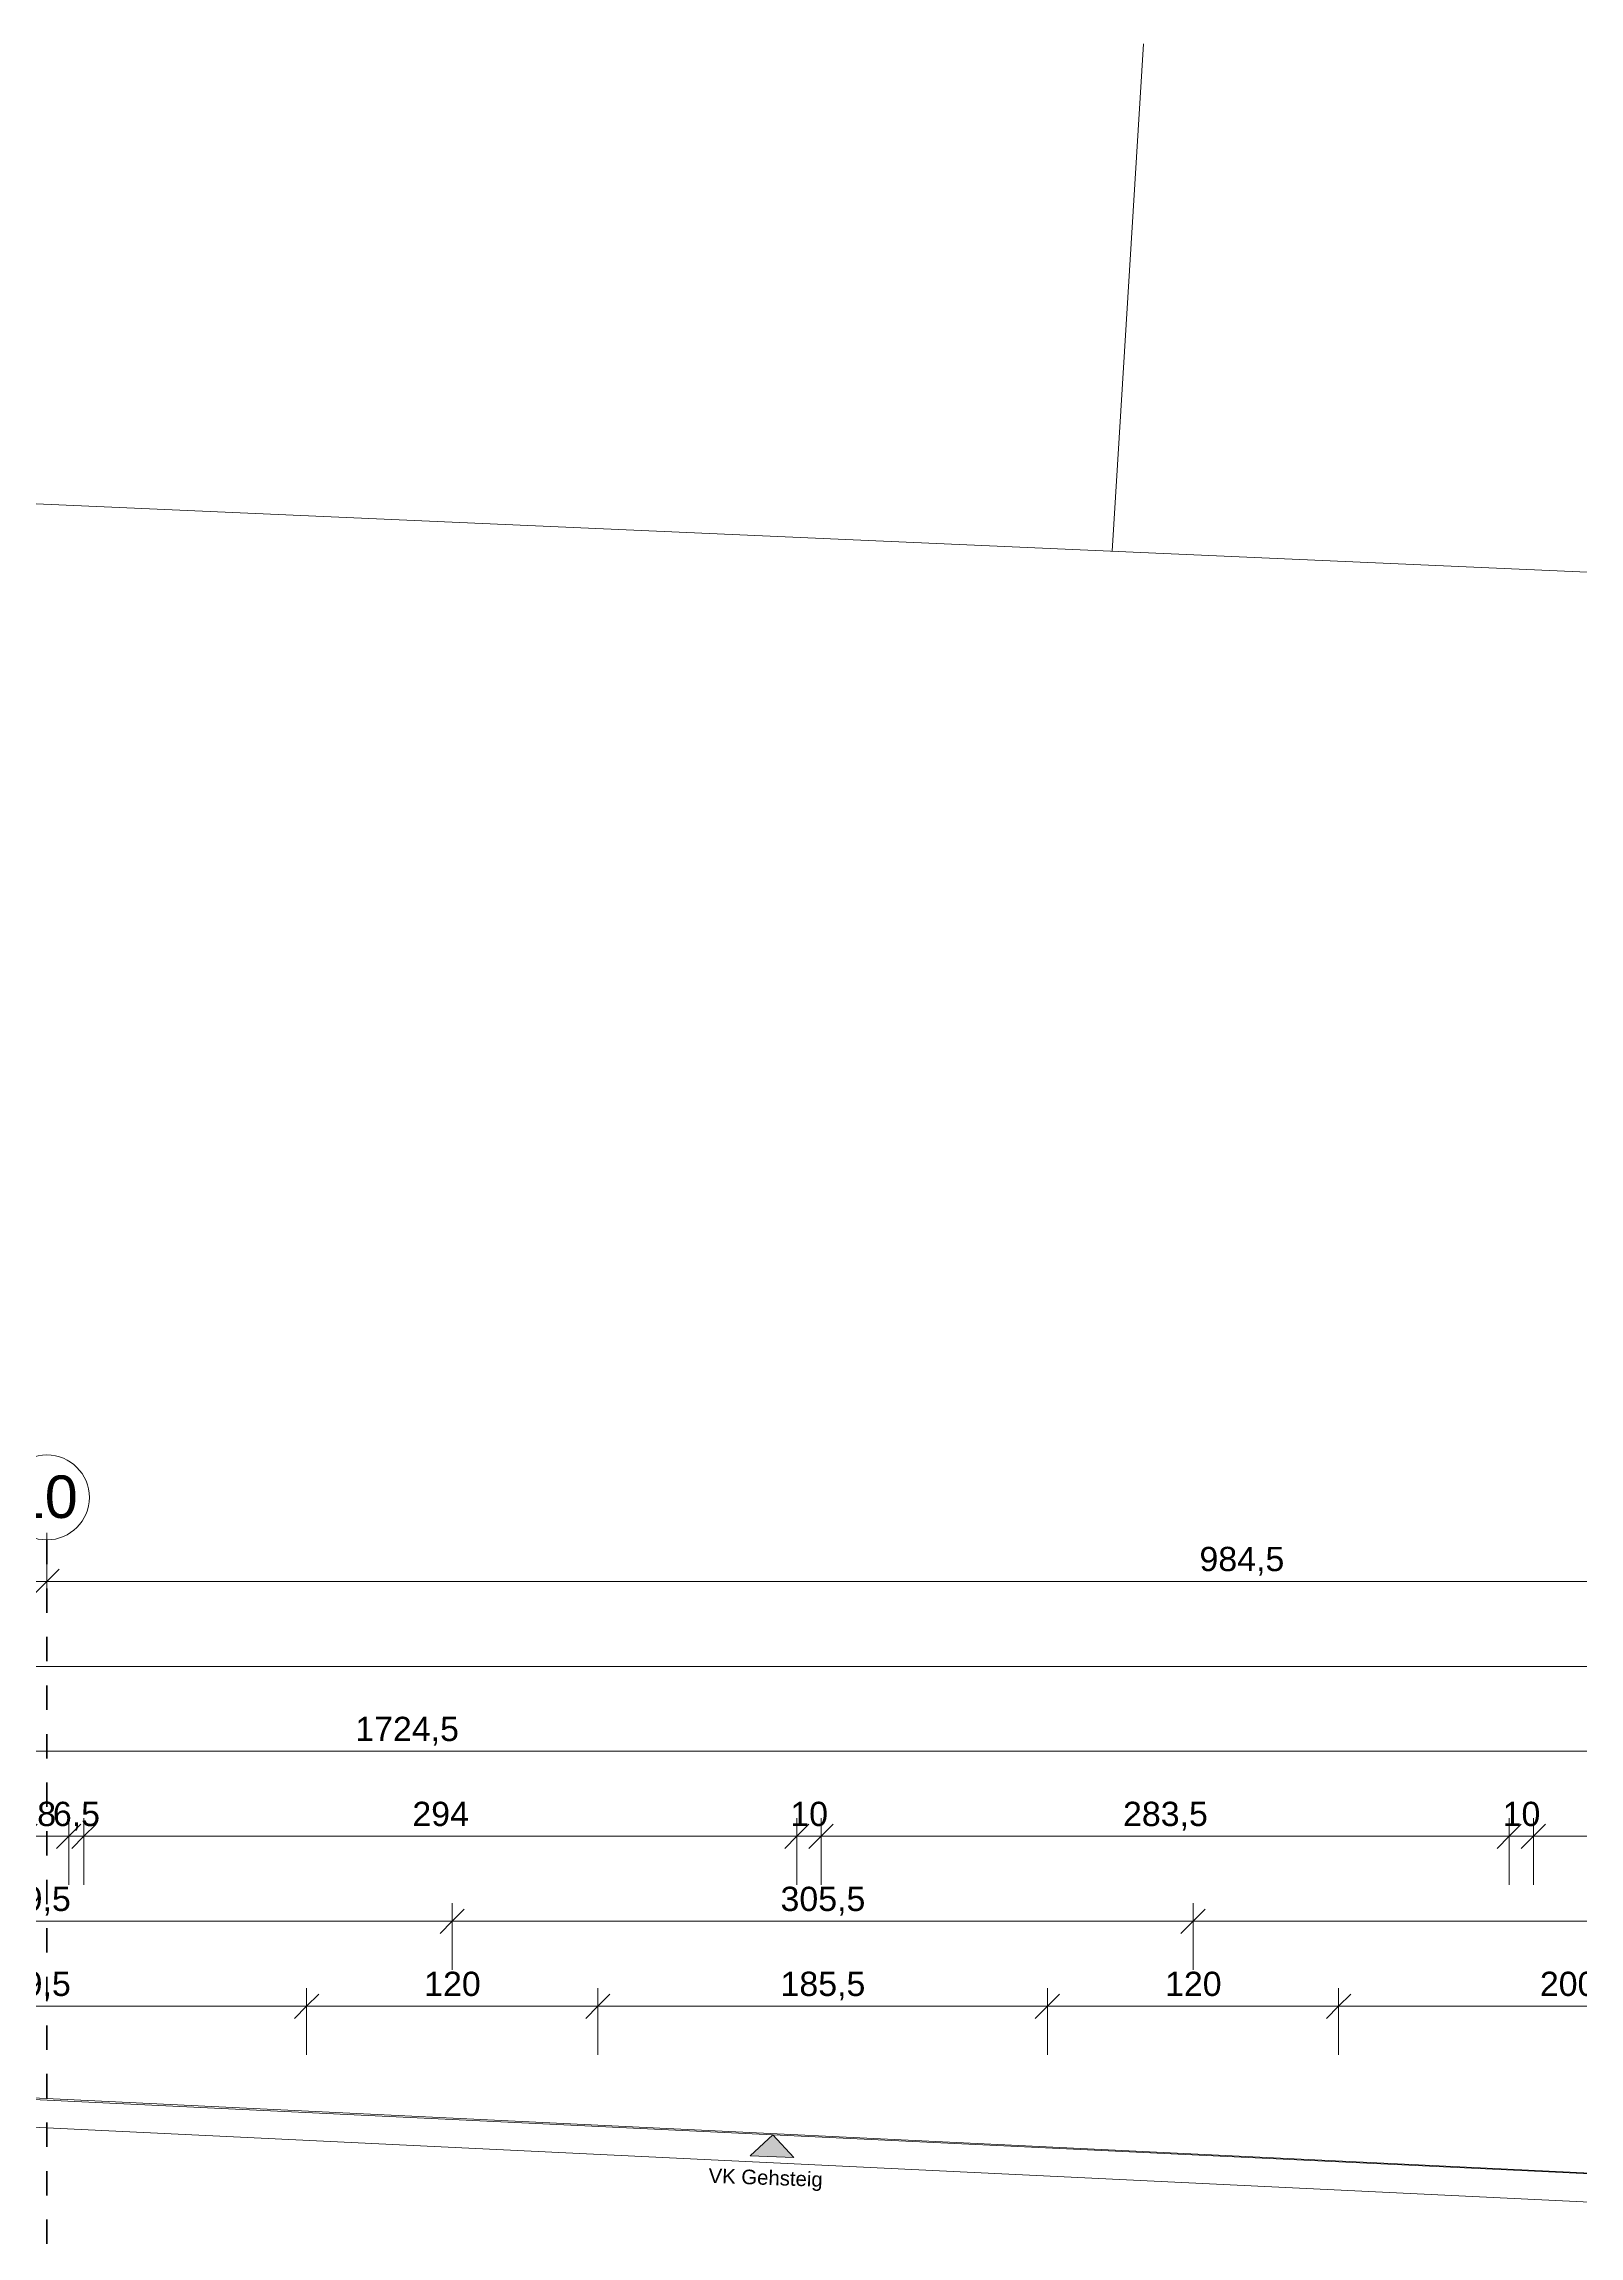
# Model space of a CAD drawing. Header units: metres. Extents: x -2.6 to 53.4, y 58.8 to 100.4.
# Drawn here: x 32.55 to 38.87, y 91.36 to 100.39 of the extents above; entities that cross this region are included whole.
import ezdxf

# ---------------------------------------------------------------- set-up
doc = ezdxf.new("R2010")
doc.units = ezdxf.units.M
doc.linetypes.add('Strich Punkt Mittel', pattern=[0.015875, 0.00635, -0.004763, 0, -0.004763])
for name, color, linetype, lineweight in [('A-DETL-GENF_', 92, 'Continuous', 13), ('A-DETL-THIN', 151, 'Continuous', 5), ('A_2D', 7, 'Continuous', 13), ('A_Bemassung-50_', 4, 'Continuous', 9), ('A_Bemassung_', 4, 'Continuous', 9), ('A_Beschriftung_', 7, 'Continuous', 9), ('A_Raster_', 1, 'Continuous', 9), ('Geländevolumenkörper', 7, 'Continuous', 5), ('Text', 130, 'Continuous', 9)]:
    doc.layers.add(name, color=color, linetype=linetype, lineweight=lineweight)
doc.styles.add('Arial_1', font='arial.ttf', dxfattribs={"height": 0.175})
doc.styles.add('Arial_5', font='arial.ttf', dxfattribs={"height": 0.1})
doc.styles.add('Arial_6', font='arial.ttf', dxfattribs={"height": 0.06})
doc.dimstyles.new('WGA-Bemaßung', dxfattribs={"dimscale": 0.3048, "dimtxt": 0.102026, "dimasz": 0.328084, "dimexe": 0.246063, "dimexo": 0.0625, "dimgap": 0.04101, "dimtad": 1, "dimdec": 1, "dimlfac": 100, "dimrnd": 0.5, "dimdsep": 46, "dimtxsty": 'Arial_5', "dimblk1": 'OBLIQUE', "dimblk2": 'OBLIQUE', "dimsah": 1, "dimcen": 0.09, "dimdle": 0.246063, "dimazin": 2, "dimtfac": 1, "dimtdec": 4, "dimtix": 1, "dimtmove": 0, "dimatfit": 3, "dimfxl": 0.656168, "dimfxlon": 1, "dimtvp": 1, "dimtolj": 1, "dimtzin": 0, "dimarcsym": 2})
doc.dimstyles.new('WGA-Bemaßung_1', dxfattribs={"dimscale": 0.3048, "dimtxt": 0.102026, "dimasz": 0.328084, "dimexe": 0.246063, "dimexo": 0.0625, "dimgap": 0.04101, "dimtad": 1, "dimdec": 1, "dimlfac": 100, "dimrnd": 0.5, "dimdsep": 46, "dimtxsty": 'Arial_5', "dimblk1": 'OBLIQUE', "dimblk2": 'OBLIQUE', "dimsah": 1, "dimcen": 0.09, "dimdle": 0.246063, "dimazin": 2, "dimtfac": 1, "dimtdec": 4, "dimtix": 1, "dimtmove": 2, "dimatfit": 3, "dimfxl": 0.656168, "dimfxlon": 1, "dimtvp": 1, "dimtolj": 1, "dimtzin": 0, "dimarcsym": 2})

# ---------------------------------------------------------------- blocks, each defined once
blk = doc.blocks.new('Raster - BS_Achse-112124-263_PP_00EG_BT1')
at = {"layer": 'A_Beschriftung_'}
blk.add_circle((0, 0), 0.0035, dxfattribs=at)
blk = doc.blocks.new('DIMBLOCK41-263_PP_00EG_BT1')
at = {"layer": 'A_Bemassung-50_', "transparency": 16777216}
for p, q in [((28.9127, 94.0586), (28.9127, 94.2586)), ((32.5577, 94.0586), (32.5577, 94.2586)), ((28.9127, 94.0586), (32.5577, 94.0586)), ((28.9127, 94.0586), (28.9127, 93.9836)), ((32.5577, 94.0586), (32.5577, 93.9836))]:
    blk.add_line(p, q, dxfattribs=at)
at = {"layer": 'A_Bemassung-50_', "lineweight": 35, "transparency": 16777216}
for p, q in [((28.9127, 94.0586), (28.9627, 94.1086)), ((32.5577, 94.0586), (32.6077, 94.1086)), ((28.9127, 94.0586), (28.8627, 94.0086)), ((32.5577, 94.0586), (32.5077, 94.0086))]:
    blk.add_line(p, q, dxfattribs=at)
at = {"layer": 'A_Bemassung-50_', "color": 0, "transparency": 16777216, "insert": (30.5617, 94.2009), "char_height": 0.1, "width": 0.416266, "attachment_point": 1, "line_spacing_factor": 0.941778, "style": 'Arial_5'}
blk.add_mtext('364,5', dxfattribs=at)
blk = doc.blocks.new('_Oblique')
at = {"color": 0, "linetype": 'ByBlock', "lineweight": -2}
blk.add_line((-0.5, -0.5), (0.5, 0.5), dxfattribs=at)
blk = doc.blocks.new('DIMBLOCK42-263_PP_00EG_BT1')
at = {"layer": 'A_Bemassung-50_', "transparency": 16777216}
for p, q in [((32.5577, 94.0586), (32.5577, 94.2586)), ((42.4027, 94.0586), (42.4027, 94.2586)), ((32.5577, 94.0586), (42.4027, 94.0586)), ((32.5577, 94.0586), (32.5577, 93.9836)), ((42.4027, 94.0586), (42.4027, 93.9836))]:
    blk.add_line(p, q, dxfattribs=at)
at = {"layer": 'A_Bemassung-50_', "lineweight": 35, "transparency": 16777216}
for p, q in [((32.5577, 94.0586), (32.6077, 94.1086)), ((42.4027, 94.0586), (42.4527, 94.1086)), ((32.5577, 94.0586), (32.5077, 94.0086)), ((42.4027, 94.0586), (42.3527, 94.0086))]:
    blk.add_line(p, q, dxfattribs=at)
at = {"layer": 'A_Bemassung-50_', "color": 0, "transparency": 16777216, "insert": (37.3067, 94.2009), "char_height": 0.1, "width": 0.416266, "attachment_point": 1, "line_spacing_factor": 0.941778, "style": 'Arial_5'}
blk.add_mtext('984,5', dxfattribs=at)
blk = doc.blocks.new('DIMBLOCK46-263_PP_00EG_BT1')
at = {"layer": 'A_Bemassung-50_', "transparency": 16777216}
for p, q in [((25.4177, 93.3586), (25.4177, 93.4336)), ((42.6627, 93.3586), (42.6627, 93.4336)), ((25.4177, 93.3586), (42.7377, 93.3586)), ((25.4177, 93.3586), (25.4177, 93.1586)), ((42.6627, 93.3586), (42.6627, 93.1586))]:
    blk.add_line(p, q, dxfattribs=at)
at = {"layer": 'A_Bemassung-50_', "lineweight": 35, "transparency": 16777216}
for p, q in [((25.4177, 93.3586), (25.4677, 93.4086)), ((42.6627, 93.3586), (42.7127, 93.4086)), ((25.4177, 93.3586), (25.3677, 93.3086)), ((42.6627, 93.3586), (42.6127, 93.3086))]:
    blk.add_line(p, q, dxfattribs=at)
at = {"layer": 'A_Bemassung-50_', "color": 0, "transparency": 16777216, "insert": (33.8283, 93.5009), "char_height": 0.1, "width": 0.50856, "attachment_point": 1, "line_spacing_factor": 0.941778, "style": 'Arial_5'}
blk.add_mtext('1724,5', dxfattribs=at)
blk = doc.blocks.new('DIMBLOCK80-263_PP_00EG_BT1')
at = {"layer": 'A_Bemassung-50_', "transparency": 16777216}
for p, q in [((7.6627, 93.7086), (7.6627, 93.7836)), ((42.6627, 93.7086), (42.6627, 93.7836)), ((7.5877, 93.7086), (42.7377, 93.7086)), ((7.6627, 93.7086), (7.6627, 93.5086)), ((42.6627, 93.7086), (42.6627, 93.5086))]:
    blk.add_line(p, q, dxfattribs=at)
at = {"layer": 'A_Bemassung-50_', "lineweight": 35, "transparency": 16777216}
for p, q in [((7.6627, 93.7086), (7.7127, 93.7586)), ((42.6627, 93.7086), (42.7127, 93.7586)), ((7.6627, 93.7086), (7.6127, 93.6586)), ((42.6627, 93.7086), (42.6127, 93.6586))]:
    blk.add_line(p, q, dxfattribs=at)
at = {"layer": 'A_Bemassung-50_', "color": 0, "transparency": 16777216, "insert": (25.0088, 93.8509), "char_height": 0.1, "width": 0.369177, "attachment_point": 1, "line_spacing_factor": 0.941778, "style": 'Arial_5'}
blk.add_mtext('3500', dxfattribs=at)
blk = doc.blocks.new('DIMBLOCK87-263_PP_00EG_BT1')
at = {"layer": 'A_Bemassung-50_', "lineweight": 35, "transparency": 16777216}
for p, q in [((30.7327, 92.6586), (30.6827, 92.6086)), ((30.7327, 92.6586), (30.7827, 92.7086)), ((34.2277, 92.6586), (34.1777, 92.6086)), ((34.2277, 92.6586), (34.2777, 92.7086))]:
    blk.add_line(p, q, dxfattribs=at)
at = {"layer": 'A_Bemassung-50_', "transparency": 16777216}
for p, q in [((30.7327, 92.6586), (30.7327, 92.7336)), ((30.7327, 92.6586), (34.2277, 92.6586)), ((30.7327, 92.6586), (30.7327, 92.4586)), ((34.2277, 92.6586), (34.2277, 92.7336)), ((34.2277, 92.6586), (34.2277, 92.4586))]:
    blk.add_line(p, q, dxfattribs=at)
at = {"layer": 'A_Bemassung-50_', "color": 0, "transparency": 16777216, "insert": (32.3067, 92.8009), "char_height": 0.1, "width": 0.416266, "attachment_point": 1, "line_spacing_factor": 0.941778, "style": 'Arial_5'}
blk.add_mtext('349,5', dxfattribs=at)
blk = doc.blocks.new('DIMBLOCK88-263_PP_00EG_BT1')
at = {"layer": 'A_Bemassung-50_', "lineweight": 35, "transparency": 16777216}
for p, q in [((34.2277, 92.6586), (34.1777, 92.6086)), ((34.2277, 92.6586), (34.2777, 92.7086)), ((37.2802, 92.6586), (37.2302, 92.6086)), ((37.2802, 92.6586), (37.3302, 92.7086))]:
    blk.add_line(p, q, dxfattribs=at)
at = {"layer": 'A_Bemassung-50_', "transparency": 16777216}
for p, q in [((34.2277, 92.6586), (34.2277, 92.7336)), ((34.2277, 92.6586), (37.2802, 92.6586)), ((34.2277, 92.6586), (34.2277, 92.4586)), ((37.2802, 92.6586), (37.2802, 92.7336)), ((37.2802, 92.6586), (37.2802, 92.4586))]:
    blk.add_line(p, q, dxfattribs=at)
at = {"layer": 'A_Bemassung-50_', "color": 0, "transparency": 16777216, "insert": (35.5805, 92.8009), "char_height": 0.1, "width": 0.416266, "attachment_point": 1, "line_spacing_factor": 0.941778, "style": 'Arial_5'}
blk.add_mtext('305,5', dxfattribs=at)
blk = doc.blocks.new('DIMBLOCK89-263_PP_00EG_BT1')
at = {"layer": 'A_Bemassung-50_', "lineweight": 35, "transparency": 16777216}
for p, q in [((37.2802, 92.6586), (37.2302, 92.6086)), ((37.2802, 92.6586), (37.3302, 92.7086)), ((40.7702, 92.6586), (40.7202, 92.6086)), ((40.7702, 92.6586), (40.8202, 92.7086))]:
    blk.add_line(p, q, dxfattribs=at)
at = {"layer": 'A_Bemassung-50_', "transparency": 16777216}
for p, q in [((37.2802, 92.6586), (37.2802, 92.7336)), ((37.2802, 92.6586), (40.7702, 92.6586)), ((37.2802, 92.6586), (37.2802, 92.4586)), ((40.7702, 92.6586), (40.7702, 92.7336)), ((40.7702, 92.6586), (40.7702, 92.4586))]:
    blk.add_line(p, q, dxfattribs=at)
at = {"layer": 'A_Bemassung-50_', "color": 0, "transparency": 16777216, "insert": (38.9098, 92.8009), "char_height": 0.1, "width": 0.276883, "attachment_point": 1, "line_spacing_factor": 0.941778, "style": 'Arial_5'}
blk.add_mtext('349', dxfattribs=at)
blk = doc.blocks.new('DIMBLOCK108-263_PP_00EG_BT1')
at = {"layer": 'A_Bemassung-50_', "transparency": 16777216}
for p, q in [((32.4677, 93.0086), (32.4677, 93.0836)), ((32.6477, 93.0086), (32.6477, 93.0836)), ((32.4677, 93.0086), (32.6477, 93.0086)), ((32.4677, 93.0086), (32.4677, 92.8086)), ((32.6477, 93.0086), (32.6477, 92.8086))]:
    blk.add_line(p, q, dxfattribs=at)
at = {"layer": 'A_Bemassung-50_', "lineweight": 35, "transparency": 16777216}
for p, q in [((32.4677, 93.0086), (32.5177, 93.0586)), ((32.6477, 93.0086), (32.6977, 93.0586)), ((32.4677, 93.0086), (32.4177, 92.9586)), ((32.6477, 93.0086), (32.5977, 92.9586))]:
    blk.add_line(p, q, dxfattribs=at)
at = {"layer": 'A_Bemassung-50_', "color": 0, "transparency": 16777216, "insert": (32.4402, 93.1509), "char_height": 0.1, "width": 0.184588, "attachment_point": 1, "line_spacing_factor": 0.941778, "style": 'Arial_5'}
blk.add_mtext('18', dxfattribs=at)
blk = doc.blocks.new('DIMBLOCK109-263_PP_00EG_BT1')
at = {"layer": 'A_Bemassung-50_', "transparency": 16777216}
for p, q in [((32.6477, 93.0086), (32.6477, 93.0836)), ((32.7102, 93.0086), (32.7102, 93.0836)), ((32.6477, 93.0086), (32.7102, 93.0086)), ((32.6477, 93.0086), (32.6477, 92.8086)), ((32.7102, 93.0086), (32.7102, 92.8086))]:
    blk.add_line(p, q, dxfattribs=at)
at = {"layer": 'A_Bemassung-50_', "lineweight": 35, "transparency": 16777216}
for p, q in [((32.6477, 93.0086), (32.6977, 93.0586)), ((32.7102, 93.0086), (32.7602, 93.0586)), ((32.6477, 93.0086), (32.5977, 92.9586)), ((32.7102, 93.0086), (32.6602, 92.9586))]:
    blk.add_line(p, q, dxfattribs=at)
at = {"layer": 'A_Bemassung-50_', "color": 0, "transparency": 16777216, "insert": (32.5824, 93.1509), "char_height": 0.1, "width": 0.231677, "attachment_point": 1, "line_spacing_factor": 0.941778, "style": 'Arial_5'}
blk.add_mtext('6,5', dxfattribs=at)
blk = doc.blocks.new('DIMBLOCK110-263_PP_00EG_BT1')
at = {"layer": 'A_Bemassung-50_', "transparency": 16777216}
for p, q in [((32.7102, 93.0086), (32.7102, 93.0836)), ((35.6477, 93.0086), (35.6477, 93.0836)), ((32.7102, 93.0086), (35.6477, 93.0086)), ((32.7102, 93.0086), (32.7102, 92.8086)), ((35.6477, 93.0086), (35.6477, 92.8086))]:
    blk.add_line(p, q, dxfattribs=at)
at = {"layer": 'A_Bemassung-50_', "lineweight": 35, "transparency": 16777216}
for p, q in [((32.7102, 93.0086), (32.7602, 93.0586)), ((35.6477, 93.0086), (35.6977, 93.0586)), ((32.7102, 93.0086), (32.6602, 92.9586)), ((35.6477, 93.0086), (35.5977, 92.9586))]:
    blk.add_line(p, q, dxfattribs=at)
at = {"layer": 'A_Bemassung-50_', "color": 0, "transparency": 16777216, "insert": (34.0636, 93.1509), "char_height": 0.1, "width": 0.276883, "attachment_point": 1, "line_spacing_factor": 0.941778, "style": 'Arial_5'}
blk.add_mtext('294', dxfattribs=at)
blk = doc.blocks.new('DIMBLOCK111-263_PP_00EG_BT1')
at = {"layer": 'A_Bemassung-50_', "transparency": 16777216}
for p, q in [((35.6477, 93.0086), (35.6477, 93.0836)), ((35.7477, 93.0086), (35.7477, 93.0836)), ((35.6477, 93.0086), (35.7477, 93.0086)), ((35.6477, 93.0086), (35.6477, 92.8086)), ((35.7477, 93.0086), (35.7477, 92.8086))]:
    blk.add_line(p, q, dxfattribs=at)
at = {"layer": 'A_Bemassung-50_', "lineweight": 35, "transparency": 16777216}
for p, q in [((35.6477, 93.0086), (35.6977, 93.0586)), ((35.7477, 93.0086), (35.7977, 93.0586)), ((35.6477, 93.0086), (35.5977, 92.9586)), ((35.7477, 93.0086), (35.6977, 92.9586))]:
    blk.add_line(p, q, dxfattribs=at)
at = {"layer": 'A_Bemassung-50_', "color": 0, "transparency": 16777216, "insert": (35.6208, 93.1509), "char_height": 0.1, "width": 0.184588, "attachment_point": 1, "line_spacing_factor": 0.941778, "style": 'Arial_5'}
blk.add_mtext('10', dxfattribs=at)
blk = doc.blocks.new('DIMBLOCK112-263_PP_00EG_BT1')
at = {"layer": 'A_Bemassung-50_', "transparency": 16777216}
for p, q in [((35.7477, 93.0086), (35.7477, 93.0836)), ((38.5827, 93.0086), (38.5827, 93.0836)), ((35.7477, 93.0086), (38.5827, 93.0086)), ((35.7477, 93.0086), (35.7477, 92.8086)), ((38.5827, 93.0086), (38.5827, 92.8086))]:
    blk.add_line(p, q, dxfattribs=at)
at = {"layer": 'A_Bemassung-50_', "lineweight": 35, "transparency": 16777216}
for p, q in [((35.7477, 93.0086), (35.7977, 93.0586)), ((38.5827, 93.0086), (38.6327, 93.0586)), ((35.7477, 93.0086), (35.6977, 92.9586)), ((38.5827, 93.0086), (38.5327, 92.9586))]:
    blk.add_line(p, q, dxfattribs=at)
at = {"layer": 'A_Bemassung-50_', "color": 0, "transparency": 16777216, "insert": (36.9917, 93.1509), "char_height": 0.1, "width": 0.416266, "attachment_point": 1, "line_spacing_factor": 0.941778, "style": 'Arial_5'}
blk.add_mtext('283,5', dxfattribs=at)
blk = doc.blocks.new('DIMBLOCK113-263_PP_00EG_BT1')
at = {"layer": 'A_Bemassung-50_', "transparency": 16777216}
for p, q in [((38.5827, 93.0086), (38.5827, 93.0836)), ((38.6827, 93.0086), (38.6827, 93.0836)), ((38.5827, 93.0086), (38.6827, 93.0086)), ((38.5827, 93.0086), (38.5827, 92.8086)), ((38.6827, 93.0086), (38.6827, 92.8086))]:
    blk.add_line(p, q, dxfattribs=at)
at = {"layer": 'A_Bemassung-50_', "lineweight": 35, "transparency": 16777216}
for p, q in [((38.5827, 93.0086), (38.6327, 93.0586)), ((38.6827, 93.0086), (38.7327, 93.0586)), ((38.5827, 93.0086), (38.5327, 92.9586)), ((38.6827, 93.0086), (38.6327, 92.9586))]:
    blk.add_line(p, q, dxfattribs=at)
at = {"layer": 'A_Bemassung-50_', "color": 0, "transparency": 16777216, "insert": (38.5558, 93.1509), "char_height": 0.1, "width": 0.184588, "attachment_point": 1, "line_spacing_factor": 0.941778, "style": 'Arial_5'}
blk.add_mtext('10', dxfattribs=at)
blk = doc.blocks.new('DIMBLOCK114-263_PP_00EG_BT1')
at = {"layer": 'A_Bemassung-50_', "transparency": 16777216}
for p, q in [((38.6827, 93.0086), (38.6827, 93.0836)), ((42.3027, 93.0086), (42.3027, 93.0836)), ((38.6827, 93.0086), (42.3027, 93.0086)), ((38.6827, 93.0086), (38.6827, 92.8086)), ((42.3027, 93.0086), (42.3027, 92.8086))]:
    blk.add_line(p, q, dxfattribs=at)
at = {"layer": 'A_Bemassung-50_', "lineweight": 35, "transparency": 16777216}
for p, q in [((38.6827, 93.0086), (38.7327, 93.0586)), ((42.3027, 93.0086), (42.3527, 93.0586)), ((38.6827, 93.0086), (38.6327, 92.9586)), ((42.3027, 93.0086), (42.2527, 92.9586))]:
    blk.add_line(p, q, dxfattribs=at)
at = {"layer": 'A_Bemassung-50_', "color": 0, "transparency": 16777216, "insert": (40.3773, 93.1509), "char_height": 0.1, "width": 0.276883, "attachment_point": 1, "line_spacing_factor": 0.941778, "style": 'Arial_5'}
blk.add_mtext('362', dxfattribs=at)
blk = doc.blocks.new('DIMBLOCK315-263_PP_00EG_BT1')
at = {"layer": 'A_Bemassung-50_', "transparency": 16777216}
for p, q in [((31.3327, 92.3086), (31.3327, 92.3836)), ((33.6277, 92.3086), (33.6277, 92.3836)), ((31.3327, 92.3086), (33.6277, 92.3086)), ((31.3327, 92.3086), (31.3327, 92.1086)), ((33.6277, 92.3086), (33.6277, 92.1086))]:
    blk.add_line(p, q, dxfattribs=at)
at = {"layer": 'A_Bemassung-50_', "lineweight": 35, "transparency": 16777216}
for p, q in [((31.3327, 92.3086), (31.2827, 92.2586)), ((31.3327, 92.3086), (31.3827, 92.3586)), ((33.6277, 92.3086), (33.5777, 92.2586)), ((33.6277, 92.3086), (33.6777, 92.3586))]:
    blk.add_line(p, q, dxfattribs=at)
at = {"layer": 'A_Bemassung-50_', "color": 0, "transparency": 16777216, "insert": (32.3067, 92.4509), "char_height": 0.1, "width": 0.416266, "attachment_point": 1, "line_spacing_factor": 0.941778, "style": 'Arial_5'}
blk.add_mtext('229,5', dxfattribs=at)
blk = doc.blocks.new('DIMBLOCK316-263_PP_00EG_BT1')
at = {"layer": 'A_Bemassung-50_', "transparency": 16777216}
for p, q in [((33.6277, 92.3086), (33.6277, 92.3836)), ((34.8277, 92.3086), (34.8277, 92.3836)), ((33.6277, 92.3086), (34.8277, 92.3086)), ((33.6277, 92.3086), (33.6277, 92.1086)), ((34.8277, 92.3086), (34.8277, 92.1086))]:
    blk.add_line(p, q, dxfattribs=at)
at = {"layer": 'A_Bemassung-50_', "lineweight": 35, "transparency": 16777216}
for p, q in [((33.6277, 92.3086), (33.5777, 92.2586)), ((33.6277, 92.3086), (33.6777, 92.3586)), ((34.8277, 92.3086), (34.7777, 92.2586)), ((34.8277, 92.3086), (34.8777, 92.3586))]:
    blk.add_line(p, q, dxfattribs=at)
at = {"layer": 'A_Bemassung-50_', "color": 0, "transparency": 16777216, "insert": (34.1123, 92.4509), "char_height": 0.1, "width": 0.276883, "attachment_point": 1, "line_spacing_factor": 0.941778, "style": 'Arial_5'}
blk.add_mtext('120', dxfattribs=at)
blk = doc.blocks.new('DIMBLOCK317-263_PP_00EG_BT1')
at = {"layer": 'A_Bemassung-50_', "transparency": 16777216}
for p, q in [((34.8277, 92.3086), (34.8277, 92.3836)), ((36.6802, 92.3086), (36.6802, 92.3836)), ((34.8277, 92.3086), (36.6802, 92.3086)), ((34.8277, 92.3086), (34.8277, 92.1086)), ((36.6802, 92.3086), (36.6802, 92.1086))]:
    blk.add_line(p, q, dxfattribs=at)
at = {"layer": 'A_Bemassung-50_', "lineweight": 35, "transparency": 16777216}
for p, q in [((34.8277, 92.3086), (34.7777, 92.2586)), ((34.8277, 92.3086), (34.8777, 92.3586)), ((36.6802, 92.3086), (36.6302, 92.2586)), ((36.6802, 92.3086), (36.7302, 92.3586))]:
    blk.add_line(p, q, dxfattribs=at)
at = {"layer": 'A_Bemassung-50_', "color": 0, "transparency": 16777216, "insert": (35.5805, 92.4509), "char_height": 0.1, "width": 0.416266, "attachment_point": 1, "line_spacing_factor": 0.941778, "style": 'Arial_5'}
blk.add_mtext('185,5', dxfattribs=at)
blk = doc.blocks.new('DIMBLOCK318-263_PP_00EG_BT1')
at = {"layer": 'A_Bemassung-50_', "transparency": 16777216}
for p, q in [((36.6802, 92.3086), (36.6802, 92.3836)), ((37.8802, 92.3086), (37.8802, 92.3836)), ((36.6802, 92.3086), (37.8802, 92.3086)), ((36.6802, 92.3086), (36.6802, 92.1086)), ((37.8802, 92.3086), (37.8802, 92.1086))]:
    blk.add_line(p, q, dxfattribs=at)
at = {"layer": 'A_Bemassung-50_', "lineweight": 35, "transparency": 16777216}
for p, q in [((36.6802, 92.3086), (36.6302, 92.2586)), ((36.6802, 92.3086), (36.7302, 92.3586)), ((37.8802, 92.3086), (37.8302, 92.2586)), ((37.8802, 92.3086), (37.9302, 92.3586))]:
    blk.add_line(p, q, dxfattribs=at)
at = {"layer": 'A_Bemassung-50_', "color": 0, "transparency": 16777216, "insert": (37.1648, 92.4509), "char_height": 0.1, "width": 0.276883, "attachment_point": 1, "line_spacing_factor": 0.941778, "style": 'Arial_5'}
blk.add_mtext('120', dxfattribs=at)
blk = doc.blocks.new('DIMBLOCK319-263_PP_00EG_BT1')
at = {"layer": 'A_Bemassung-50_', "transparency": 16777216}
for p, q in [((37.8802, 92.3086), (37.8802, 92.3836)), ((39.8852, 92.3086), (39.8852, 92.3836)), ((37.8802, 92.3086), (39.8852, 92.3086)), ((37.8802, 92.3086), (37.8802, 92.1086)), ((39.8852, 92.3086), (39.8852, 92.1086))]:
    blk.add_line(p, q, dxfattribs=at)
at = {"layer": 'A_Bemassung-50_', "lineweight": 35, "transparency": 16777216}
for p, q in [((37.8802, 92.3086), (37.8302, 92.2586)), ((37.8802, 92.3086), (37.9302, 92.3586)), ((39.8852, 92.3086), (39.8352, 92.2586)), ((39.8852, 92.3086), (39.9352, 92.3586))]:
    blk.add_line(p, q, dxfattribs=at)
at = {"layer": 'A_Bemassung-50_', "color": 0, "transparency": 16777216, "insert": (38.7092, 92.4509), "char_height": 0.1, "width": 0.416266, "attachment_point": 1, "line_spacing_factor": 0.941778, "style": 'Arial_5'}
blk.add_mtext('200,5', dxfattribs=at)

msp = doc.modelspace()

# ---------------------------------------------------------------- hatches: boundary and pattern name
at = {"layer": 'A-DETL-GENF_'}
msp.add_hatch(color=7, dxfattribs=at).paths.add_polyline_path([(35.6358, 91.6857), (35.549, 91.7788), (35.4559, 91.692)])

# ---------------------------------------------------------------- linework, layer by layer
at = {"layer": 'A-DETL-THIN'}
msp.add_line((26.246, 92.2328), (44.3033, 91.3617), dxfattribs=at)
at = {"layer": 'A_2D', "lineweight": 5}
for p, q in [((37.0762, 100.3916), (36.9473, 98.3015)), ((35.549, 91.7788), (35.4559, 91.692)), ((35.6358, 91.6857), (35.549, 91.7788)), ((35.4559, 91.692), (35.6358, 91.6857))]:
    msp.add_line(p, q, dxfattribs=at)
at = {"layer": 'A_2D', "lineweight": 18}
msp.add_line((53.3757, 97.5779), (19.0083, 99.0917), dxfattribs=at)
at = {"layer": 'A_Raster_', "linetype": 'Strich Punkt Mittel', "lineweight": 35}
msp.add_line((32.5577, 94.2296), (32.5577, 59.9489), dxfattribs=at)
at = {"layer": 'Geländevolumenkörper', "color": 250}
for p, q in [((19.0083, 99.0917), (53.3757, 97.5779)), ((42.2764, 91.4583), (26.2996, 92.2194)), ((26.234, 92.1133), (44.2778, 91.2427))]:
    msp.add_line(p, q, dxfattribs=at)

# ---------------------------------------------------------------- block references
at = {"layer": 'A_Beschriftung_', "xscale": 49.99999999999998, "yscale": 49.99999999999998, "zscale": 49.99999999999998, "rotation": 180}
msp.add_blockref('Raster - BS_Achse-112124-263_PP_00EG_BT1', (32.5577, 94.4046), dxfattribs=at)

# ---------------------------------------------------------------- texts
at = {"layer": 'A_Beschriftung_', "insert": (32.4131, 94.4949), "char_height": 0.175, "width": 0.336709, "attachment_point": 1, "style": 'Arial_1'}
msp.add_mtext('10', dxfattribs=at)
at = {"layer": 'Text', "color": 7, "insert": (35.2852, 91.6413), "char_height": 0.06, "width": 0.609283, "attachment_point": 1, "rotation": 358, "style": 'Arial_6'}
msp.add_mtext('VK Gehsteig', dxfattribs=at)

# ---------------------------------------------------------------- dimensions: what is measured, and where the dimension line sits
at = {"layer": 'A_Bemassung_'}
for base, p1, p2, override, picture, middle in [((32.5577, 94.0586), (28.9127, 94.2586), (32.5577, 94.2586), {"dimpost": '<>', "dimfxl": 3.645}, 'DIMBLOCK41-263_PP_00EG_BT1', (30.7352, 94.1222)), ((42.4027, 94.0586), (32.5577, 94.2586), (42.4027, 94.2586), {"dimpost": '<>', "dimfxl": 9.845}, 'DIMBLOCK42-263_PP_00EG_BT1', (37.4802, 94.1222)), ((42.6627, 93.7086), (7.6627, 93.5086), (42.6627, 93.5086), {"dimpost": '<>', "dimfxl": 35}, 'DIMBLOCK80-263_PP_00EG_BT1', (25.1627, 93.7722)), ((42.6627, 93.3586), (25.4177, 93.1586), (42.6627, 93.1586), {"dimpost": '<>', "dimfxl": 17.245}, 'DIMBLOCK46-263_PP_00EG_BT1', (34.0402, 93.4222)), ((32.7101682485, 93.0086258398), (32.6476682485, 92.8086258398), (32.7101682485, 92.8086258398), {"dimpost": '<>', "dimfxl": 0.0625}, 'DIMBLOCK109-263_PP_00EG_BT1', (32.6789182485, 93.0721831389)), ((35.6476682485, 93.0086258398), (32.7101682485, 92.8086258398), (35.6476682485, 92.8086258398), {"dimpost": '<>', "dimfxl": 2.9375}, 'DIMBLOCK110-263_PP_00EG_BT1', (34.1789182485, 93.0721831389)), ((35.7477, 93.0086), (35.6477, 92.8086), (35.7477, 92.8086), {"dimpost": '<>', "dimfxl": 0.1}, 'DIMBLOCK111-263_PP_00EG_BT1', (35.6977, 93.0722)), ((38.5827, 93.0086), (35.7477, 92.8086), (38.5827, 92.8086), {"dimpost": '<>', "dimfxl": 2.835}, 'DIMBLOCK112-263_PP_00EG_BT1', (37.1652, 93.0722)), ((38.6827, 93.0086), (38.5827, 92.8086), (38.6827, 92.8086), {"dimpost": '<>', "dimfxl": 0.1}, 'DIMBLOCK113-263_PP_00EG_BT1', (38.6327, 93.0722)), ((42.3027, 93.0086), (38.6827, 92.8086), (42.3027, 92.8086), {"dimpost": '<>', "dimfxl": 3.62}, 'DIMBLOCK114-263_PP_00EG_BT1', (40.4927, 93.0722)), ((34.2277, 92.6586), (30.7327, 92.4586), (34.2277, 92.4586), {"dimpost": '<>', "dimfxl": 3.495}, 'DIMBLOCK87-263_PP_00EG_BT1', (32.4802, 92.7222)), ((37.2801682485, 92.6586258398), (34.2276682485, 92.4586258398), (37.2801682485, 92.4586258398), {"dimpost": '<>', "dimfxl": 3.0525}, 'DIMBLOCK88-263_PP_00EG_BT1', (35.7539182485, 92.7222172453)), ((40.7702, 92.6586), (37.2802, 92.4586), (40.7702, 92.4586), {"dimpost": '<>', "dimfxl": 3.49}, 'DIMBLOCK89-263_PP_00EG_BT1', (39.0252, 92.7222)), ((33.6277, 92.3086), (31.3327, 92.1086), (33.6277, 92.1086), {"dimpost": '<>', "dimfxl": 2.295}, 'DIMBLOCK315-263_PP_00EG_BT1', (32.4802, 92.3722)), ((34.8277, 92.3086), (33.6277, 92.1086), (34.8277, 92.1086), {"dimpost": '<>', "dimfxl": 1.2}, 'DIMBLOCK316-263_PP_00EG_BT1', (34.2277, 92.3722)), ((36.6801682485, 92.3086258398), (34.8276682485, 92.1086258398), (36.6801682485, 92.1086258398), {"dimpost": '<>', "dimfxl": 1.8525}, 'DIMBLOCK317-263_PP_00EG_BT1', (35.7539182485, 92.3721831389)), ((37.8802, 92.3086), (36.6802, 92.1086), (37.8802, 92.1086), {"dimpost": '<>', "dimfxl": 1.2}, 'DIMBLOCK318-263_PP_00EG_BT1', (37.2802, 92.3722)), ((39.8852, 92.3086), (37.8802, 92.1086), (39.8852, 92.1086), {"dimpost": '<>', "dimfxl": 2.005}, 'DIMBLOCK319-263_PP_00EG_BT1', (38.8827, 92.3722))]:
    dim = msp.add_linear_dim(base=base, p1=p1, p2=p2, dimstyle='WGA-Bemaßung', override=override, dxfattribs=at)
    dim.commit()
    dim.dimension.update_dxf_attribs({"geometry": picture, "text_midpoint": middle})
dim = msp.add_linear_dim(base=(32.6477, 93.0086), p1=(32.4677, 92.8086), p2=(32.6477, 92.8086), dimstyle='WGA-Bemaßung_1', override={"dimpost": '<>', "dimfxl": 0.18}, dxfattribs=at)
dim.commit()
dim.dimension.update_dxf_attribs({"geometry": 'DIMBLOCK108-263_PP_00EG_BT1', "text_midpoint": (32.5324, 93.0843), "dimtype": 160})

doc.saveas('drawing.dxf')
